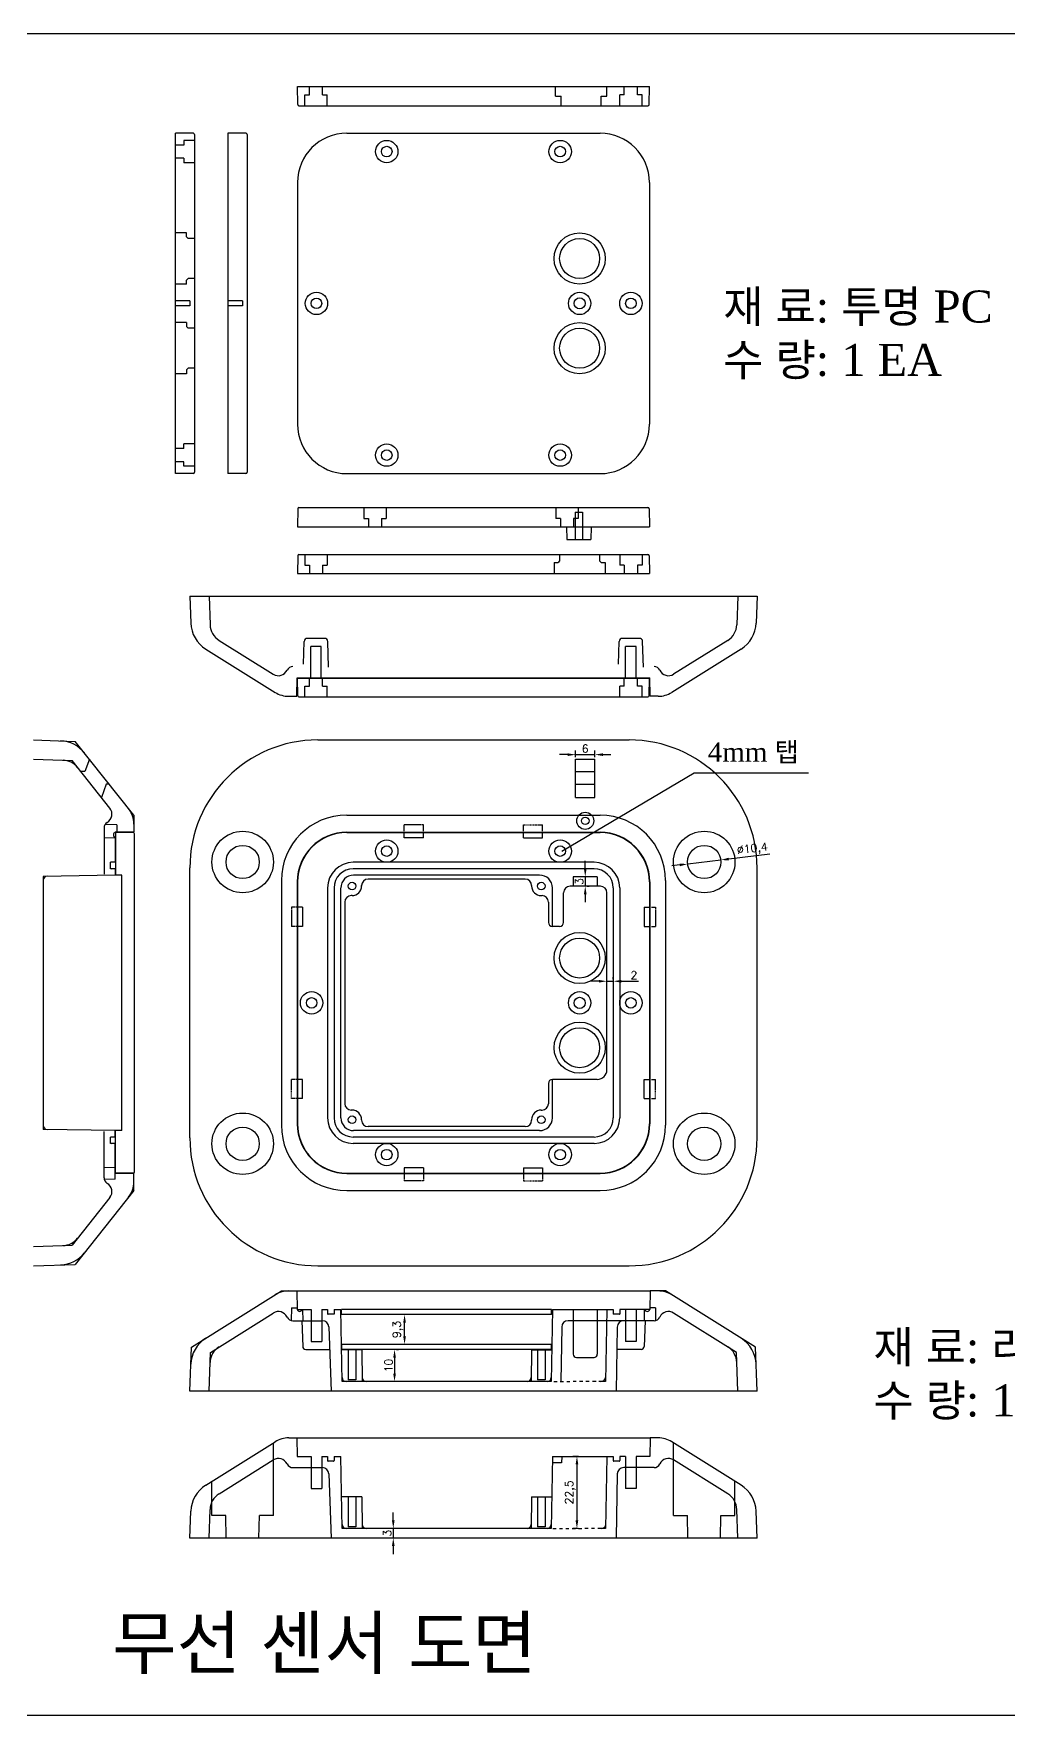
# Model space of a CAD drawing. Extents: x 127 to 1021, y 282 to 807.
# Drawn here: x 453 to 757, y 282 to 807 of the extents above; entities that cross this region are included whole.
import ezdxf

# ---------------------------------------------------------------- set-up
doc = ezdxf.new("R2010")
doc.units = 0
doc.layers.get('0').update_dxf_attribs({"linetype": 'CONTINUOUS'})
doc.layers.get('DEFPOINTS').update_dxf_attribs({"linetype": 'CONTINUOUS'})
doc.styles.get("Standard").update_dxf_attribs({"font": 'txt.shx', "bigfont": 'whgtxt.shx'})
doc.dimstyles.new('ISO-25', dxfattribs={"dimtxt": 2.5, "dimasz": 2.5, "dimexe": 1.25, "dimexo": 0.625, "dimtad": 1, "dimtxsty": 'STANDARD', "dimcen": 2.5, "dimazin": 3, "dimtfac": 1, "dimtmove": 0, "dimatfit": 3})

# ---------------------------------------------------------------- blocks, each defined once
blk = doc.blocks.new('*D3')
at = {"color": 0}
for p, q in [((565.04, 342.86), (565.04, 345.36)), ((564.41, 340.36), (563.79, 340.36)), ((564.41, 337.36), (563.79, 337.36)), ((565.04, 340.36), (565.04, 337.36)), ((565.04, 334.86), (565.04, 332.36))]:
    blk.add_line(p, q, dxfattribs=at)
for points in [[(564.62, 342.86), (565.45, 342.86), (565.04, 340.36)], [(564.62, 334.86), (565.45, 334.86), (565.04, 337.36)]]:
    blk.add_solid(points, dxfattribs=at)
at = {"layer": 'DEFPOINTS', "color": 0}
for p in [(565.04, 340.36), (565.04, 337.36), (565.04, 337.36)]:
    blk.add_point(p, dxfattribs=at)
at = {"color": 0, "insert": (563.16, 338.86), "char_height": 2.5, "attachment_point": 5, "rotation": 90}
blk.add_mtext('3', dxfattribs=at)
blk = doc.blocks.new('*D4')
at = {"color": 0}
for p, q in [((622.88, 362.86), (621.15, 362.86)), ((622.4, 360.36), (622.4, 342.86)), ((622.78, 340.36), (621.15, 340.36))]:
    blk.add_line(p, q, dxfattribs=at)
for points in [[(621.98, 360.36), (622.82, 360.36), (622.4, 362.86)], [(621.98, 342.86), (622.82, 342.86), (622.4, 340.36)]]:
    blk.add_solid(points, dxfattribs=at)
at = {"layer": 'DEFPOINTS', "color": 0}
for p in [(623.51, 362.86), (622.4, 340.36), (623.4, 340.36)]:
    blk.add_point(p, dxfattribs=at)
at = {"color": 0, "insert": (620.32, 351.61), "char_height": 2.5, "attachment_point": 5, "rotation": 90}
blk.add_mtext('22,5', dxfattribs=at)
blk = doc.blocks.new('*D5')
at = {"color": 0}
for p, q in [((629.26, 511.28), (626.76, 511.28)), ((631.76, 511.9), (631.76, 512.53)), ((631.76, 511.28), (633.76, 511.28)), ((633.76, 511.9), (633.76, 512.53)), ((636.26, 511.28), (641.67, 511.28))]:
    blk.add_line(p, q, dxfattribs=at)
for points in [[(629.26, 511.69), (629.26, 510.86), (631.76, 511.28)], [(636.26, 511.69), (636.26, 510.86), (633.76, 511.28)]]:
    blk.add_solid(points, dxfattribs=at)
at = {"layer": 'DEFPOINTS', "color": 0}
for p in [(631.76, 511.28), (633.76, 511.28), (633.76, 511.28)]:
    blk.add_point(p, dxfattribs=at)
at = {"color": 0, "insert": (640.21, 513.15), "char_height": 2.5, "attachment_point": 5}
blk.add_mtext('2', dxfattribs=at)
blk = doc.blocks.new('*D6')
at = {"color": 0}
for p, q in [((654.52, 547.6), (652.04, 547.3)), ((657, 547.9), (667.33, 549.15)), ((682.63, 550.99), (669.81, 549.45))]:
    blk.add_line(p, q, dxfattribs=at)
for points in [[(654.47, 548.01), (654.57, 547.19), (657, 547.9)], [(669.76, 549.86), (669.86, 549.03), (667.33, 549.15)]]:
    blk.add_solid(points, dxfattribs=at)
at = {"layer": 'DEFPOINTS', "color": 0}
for p in [(657, 547.9), (667.33, 549.15)]:
    blk.add_point(p, dxfattribs=at)
at = {"color": 0, "insert": (677.21, 552.44), "char_height": 2.5, "attachment_point": 5, "rotation": 6.8838}
blk.add_mtext('∅10,4', dxfattribs=at)
blk = doc.blocks.new('*D7')
at = {"color": 0}
for p, q in [((625, 546.43), (625, 548.93)), ((624.37, 543.93), (623.75, 543.93)), ((625, 543.93), (625, 540.93)), ((625, 538.43), (625, 535.93)), ((625.62, 540.93), (626.25, 540.93))]:
    blk.add_line(p, q, dxfattribs=at)
for points in [[(624.58, 546.43), (625.42, 546.43), (625, 543.93)], [(624.58, 538.43), (625.42, 538.43), (625, 540.93)]]:
    blk.add_solid(points, dxfattribs=at)
at = {"layer": 'DEFPOINTS', "color": 0}
for p in [(625, 543.93), (625, 540.93), (625, 540.93)]:
    blk.add_point(p, dxfattribs=at)
at = {"color": 0, "insert": (623.12, 542.43), "char_height": 2.5, "attachment_point": 5, "rotation": 90}
blk.add_mtext('3', dxfattribs=at)
blk = doc.blocks.new('*D11')
at = {"color": 0}
for p, q in [((622, 581.28), (622, 583.3)), ((628, 581.28), (628, 583.3)), ((619.5, 582.05), (617, 582.05)), ((622, 582.05), (628, 582.05)), ((630.5, 582.05), (633, 582.05))]:
    blk.add_line(p, q, dxfattribs=at)
for points in [[(619.5, 582.47), (619.5, 581.64), (622, 582.05)], [(630.5, 582.47), (630.5, 581.64), (628, 582.05)]]:
    blk.add_solid(points, dxfattribs=at)
at = {"layer": 'DEFPOINTS', "color": 0}
for p in [(622, 580.66), (628, 582.05), (628, 580.66)]:
    blk.add_point(p, dxfattribs=at)
at = {"color": 0, "insert": (625, 583.93), "char_height": 2.5, "attachment_point": 5}
blk.add_mtext('6', dxfattribs=at)
blk = doc.blocks.new('*D14')
at = {"color": 0}
for p, q in [((566.06, 396.25), (566.68, 396.25)), ((565.43, 393.75), (565.43, 388.75)), ((564.81, 386.25), (564.18, 386.25))]:
    blk.add_line(p, q, dxfattribs=at)
for points in [[(565.02, 393.75), (565.85, 393.75), (565.43, 396.25)], [(565.02, 388.75), (565.85, 388.75), (565.43, 386.25)]]:
    blk.add_solid(points, dxfattribs=at)
at = {"layer": 'DEFPOINTS', "color": 0}
for p in [(565.43, 396.25), (565.43, 386.25), (565.43, 386.25)]:
    blk.add_point(p, dxfattribs=at)
at = {"color": 0, "insert": (563.56, 391.25), "char_height": 2.5, "attachment_point": 5, "rotation": 90}
blk.add_mtext('10', dxfattribs=at)
blk = doc.blocks.new('*D15')
at = {"color": 0}
for p, q in [((568.49, 407.15), (567.31, 407.15)), ((568.56, 400.35), (568.56, 404.65)), ((568.49, 397.85), (567.31, 397.85))]:
    blk.add_line(p, q, dxfattribs=at)
for points in [[(568.14, 404.65), (568.98, 404.65), (568.56, 407.15)], [(568.14, 400.35), (568.98, 400.35), (568.56, 397.85)]]:
    blk.add_solid(points, dxfattribs=at)
at = {"layer": 'DEFPOINTS', "color": 0}
for p in [(568.56, 407.15), (569.12, 407.15), (569.12, 397.85)]:
    blk.add_point(p, dxfattribs=at)
at = {"color": 0, "insert": (566.48, 402.5), "char_height": 2.5, "attachment_point": 5, "rotation": 90}
blk.add_mtext('9,3', dxfattribs=at)

msp = doc.modelspace()

# ---------------------------------------------------------------- linework, layer by layer
for p, q in [((535.13, 790.698), (645.026, 790.698)), ((496.997, 669.842), (496.997, 776.182)), ((513.39, 776.182), (513.39, 669.842)), ((501.488, 631.574), (501.781, 623.173)), ((501.488, 631.574), (678.668, 631.574)), ((507.49, 631.574), (507.802, 622.637)), ((672.665, 631.574), (672.353, 622.637)), ((678.668, 631.574), (678.374, 623.173)), ((506.473, 615.043), (528.141, 601.491)), ((510.617, 617.759), (527.547, 607.17)), ((673.683, 615.043), (652.014, 601.491)), ((669.538, 617.759), (652.608, 607.17)), ((534.929, 600.274), (535.03, 606.074)), ((535.03, 606.074), (645.126, 606.074)), ((645.227, 600.274), (645.126, 606.074)), ((532.383, 600.274), (534.929, 600.274)), ((647.772, 600.274), (645.227, 600.274)), ((452.698, 586.654), (465.715, 586.199)), ((483.998, 563.149), (465.715, 586.199)), ((541.49, 586.654), (638.666, 586.654)), ((452.698, 580.651), (464.704, 580.232)), ((476.515, 565.342), (464.704, 580.232)), ((617.668, 551.924), (659.024, 576.351)), ((659.024, 576.351), (694.731, 576.351)), ((483.998, 563.149), (483.998, 557.895)), ((550.53, 563.149), (629.668, 563.149)), ((483.998, 557.895), (478.198, 557.794)), ((550.53, 557.794), (629.626, 557.794)), ((478.198, 556.244), (478.198, 548.424)), ((476.698, 546.424), (476.698, 548.424)), ((478.198, 546.424), (478.198, 544.429)), ((501.49, 462.394), (501.49, 546.654)), ((678.666, 462.394), (678.666, 546.654)), ((478.198, 544.429), (455.698, 544.036)), ((455.698, 544.036), (455.698, 465.011)), ((530.088, 542.749), (530.088, 466.298)), ((535.03, 542.294), (535.03, 466.754)), ((610.744, 544.429), (552.656, 544.429)), ((555.15, 541.024), (555.15, 541.174)), ((555.15, 541.174), (555.15, 541.024)), ((555.15, 541.174), (555.15, 541.024)), ((606.25, 543.174), (557.15, 543.174)), ((608.25, 541.174), (608.25, 541.024)), ((645.126, 542.294), (645.126, 466.754)), ((650.068, 542.749), (650.068, 466.298)), ((548.656, 468.619), (548.656, 540.389)), ((549.9, 536.024), (549.9, 473.024)), ((552.15, 538.024), (551.9, 538.024)), ((611.25, 538.024), (611.5, 538.024)), ((613.5, 536.024), (613.5, 529.674)), ((614.744, 528.434), (614.744, 540.389)), ((618.244, 529.674), (618.244, 538.929)), ((631.756, 483.624), (631.756, 538.929)), ((533.231, 534.424), (533.231, 534.137)), ((533.531, 534.424), (533.231, 534.424)), ((533.231, 534.024), (533.231, 533.845)), ((533.231, 533.702), (533.231, 533.523)), ((533.231, 533.38), (533.231, 533.201)), ((533.231, 533.076), (533.231, 532.897)), ((533.231, 532.754), (533.231, 532.575)), ((533.231, 532.424), (533.231, 532.244)), ((533.231, 532.131), (533.231, 531.952)), ((533.231, 531.809), (533.231, 531.63)), ((533.231, 531.488), (533.231, 531.308)), ((533.231, 531.183), (533.231, 531.004)), ((533.231, 530.862), (533.231, 530.682)), ((533.231, 530.54), (533.231, 530.361)), ((533.871, 534.424), (533.678, 534.424)), ((534.187, 534.424), (533.995, 534.424)), ((534.491, 534.424), (534.298, 534.424)), ((536.73, 534.424), (534.73, 534.424)), ((536.73, 534.424), (536.73, 528.424)), ((643.426, 534.424), (643.426, 528.424)), ((643.426, 534.424), (645.426, 534.424)), ((645.665, 534.424), (645.858, 534.424)), ((645.968, 534.424), (646.161, 534.424)), ((646.285, 534.424), (646.477, 534.424)), ((646.625, 534.424), (646.924, 534.424)), ((646.924, 534.424), (646.924, 534.137)), ((646.924, 534.024), (646.924, 533.845)), ((646.924, 533.702), (646.924, 533.523)), ((646.924, 533.38), (646.924, 533.201)), ((646.924, 533.076), (646.924, 532.897)), ((646.924, 532.754), (646.924, 532.575)), ((646.924, 532.424), (646.924, 532.244)), ((646.924, 532.131), (646.924, 531.952)), ((646.924, 531.809), (646.924, 531.63)), ((646.924, 531.488), (646.924, 531.308)), ((646.924, 531.183), (646.924, 531.004)), ((646.924, 530.862), (646.924, 530.682)), ((646.924, 530.54), (646.924, 530.361)), ((533.231, 530.247), (533.231, 530.068)), ((533.231, 529.926), (533.231, 529.746)), ((533.231, 529.604), (533.231, 529.425)), ((533.231, 529.3), (533.231, 529.12)), ((533.231, 528.978), (533.231, 528.799)), ((533.231, 528.656), (533.231, 528.424)), ((533.531, 528.424), (533.231, 528.424)), ((533.871, 528.424), (533.678, 528.424)), ((534.187, 528.424), (533.995, 528.424)), ((534.491, 528.424), (534.298, 528.424)), ((536.73, 528.424), (534.73, 528.424)), ((616.994, 528.424), (614.75, 528.424)), ((643.426, 528.424), (645.426, 528.424)), ((645.665, 528.424), (645.858, 528.424)), ((645.968, 528.424), (646.161, 528.424)), ((646.285, 528.424), (646.477, 528.424)), ((646.625, 528.424), (646.924, 528.424)), ((646.924, 530.247), (646.924, 530.068)), ((646.924, 529.926), (646.924, 529.746)), ((646.924, 529.604), (646.924, 529.425)), ((646.924, 529.3), (646.924, 529.12)), ((646.924, 528.978), (646.924, 528.799)), ((646.924, 528.656), (646.924, 528.424)), ((533.231, 480.391), (533.231, 480.624)), ((533.531, 480.624), (533.231, 480.624)), ((533.231, 480.069), (533.231, 480.249)), ((533.231, 479.748), (533.231, 479.927)), ((533.231, 479.443), (533.231, 479.623)), ((533.231, 479.122), (533.231, 479.301)), ((533.231, 478.8), (533.231, 478.979)), ((533.231, 478.507), (533.231, 478.687)), ((533.231, 478.186), (533.231, 478.365)), ((533.231, 477.864), (533.231, 478.043)), ((533.871, 480.624), (533.678, 480.624)), ((534.187, 480.624), (533.995, 480.624)), ((534.491, 480.624), (534.298, 480.624)), ((536.73, 480.624), (534.73, 480.624)), ((536.73, 474.624), (536.73, 480.624)), ((613.5, 479.374), (613.5, 473.024)), ((614.744, 468.619), (614.744, 480.614)), ((628.756, 480.624), (614.75, 480.624)), ((643.426, 474.624), (643.426, 480.624)), ((643.426, 480.624), (645.426, 480.624)), ((645.665, 480.624), (645.858, 480.624)), ((645.968, 480.624), (646.161, 480.624)), ((646.285, 480.624), (646.477, 480.624)), ((646.625, 480.624), (646.924, 480.624)), ((646.924, 480.391), (646.924, 480.624)), ((646.924, 480.069), (646.924, 480.249)), ((646.924, 479.748), (646.924, 479.927)), ((646.924, 479.443), (646.924, 479.623)), ((646.924, 479.122), (646.924, 479.301)), ((646.924, 478.8), (646.924, 478.979)), ((646.924, 478.507), (646.924, 478.687)), ((646.924, 478.186), (646.924, 478.365)), ((646.924, 477.864), (646.924, 478.043)), ((533.231, 477.56), (533.231, 477.739)), ((533.231, 477.238), (533.231, 477.417)), ((533.231, 476.916), (533.231, 477.095)), ((533.231, 476.624), (533.231, 476.803)), ((533.231, 476.293), (533.231, 476.472)), ((533.231, 475.971), (533.231, 476.15)), ((533.231, 475.667), (533.231, 475.846)), ((533.231, 475.345), (533.231, 475.524)), ((533.231, 475.023), (533.231, 475.203)), ((533.231, 474.624), (533.231, 474.91)), ((533.531, 474.624), (533.231, 474.624)), ((533.871, 474.624), (533.678, 474.624)), ((534.187, 474.624), (533.995, 474.624)), ((534.491, 474.624), (534.298, 474.624)), ((536.73, 474.624), (534.73, 474.624)), ((643.426, 474.624), (645.426, 474.624)), ((645.665, 474.624), (645.858, 474.624)), ((645.968, 474.624), (646.161, 474.624)), ((646.285, 474.624), (646.477, 474.624)), ((646.625, 474.624), (646.924, 474.624)), ((646.924, 477.56), (646.924, 477.739)), ((646.924, 477.238), (646.924, 477.417)), ((646.924, 476.916), (646.924, 477.095)), ((646.924, 476.624), (646.924, 476.803)), ((646.924, 476.293), (646.924, 476.472)), ((646.924, 475.971), (646.924, 476.15)), ((646.924, 475.667), (646.924, 475.846)), ((646.924, 475.345), (646.924, 475.524)), ((646.924, 475.023), (646.924, 475.203)), ((646.924, 474.624), (646.924, 474.91)), ((552.15, 471.024), (551.9, 471.024)), ((555.15, 468.024), (555.15, 467.874)), ((608.25, 468.024), (608.25, 467.874)), ((611.25, 471.024), (611.5, 471.024)), ((478.198, 464.619), (455.698, 465.011)), ((476.698, 460.624), (476.698, 462.624)), ((478.198, 462.624), (478.198, 464.619)), ((610.744, 464.619), (552.656, 464.619)), ((606.25, 465.874), (557.15, 465.874)), ((478.198, 449.454), (478.198, 460.624)), ((478.199, 452.954), (474.698, 453.076)), ((478.198, 449.454), (474.774, 449.334)), ((483.998, 451.152), (478.198, 451.254)), ((483.998, 445.898), (483.998, 451.152)), ((550.53, 451.254), (629.626, 451.254)), ((476.515, 443.705), (464.704, 428.815)), ((483.998, 445.898), (465.715, 422.848)), ((550.53, 445.898), (629.668, 445.898)), ((452.698, 428.396), (464.704, 428.815)), ((452.698, 422.394), (465.715, 422.848)), ((541.49, 422.394), (638.666, 422.394)), ((501.967, 396.959), (530.088, 414.547)), ((530.088, 414.547), (534.929, 414.547)), ((533.429, 414.547), (645.227, 414.547)), ((534.929, 414.547), (535.03, 408.747)), ((645.227, 414.547), (645.126, 408.747)), ((650.068, 414.547), (645.227, 414.547)), ((678.189, 396.959), (650.068, 414.547)), ((507.914, 395.371), (527.547, 407.651)), ((535.03, 408.747), (539.38, 408.747)), ((542.68, 408.747), (544.53, 408.747)), ((546.53, 407.247), (544.53, 407.247)), ((546.33, 407.247), (544.73, 407.247)), ((546.53, 408.747), (548.656, 408.747)), ((549.048, 386.247), (548.656, 408.747)), ((614.744, 408.747), (614.352, 386.247)), ((614.744, 408.747), (633.756, 408.747)), ((631.756, 408.747), (631.363, 386.247)), ((635.756, 407.247), (633.756, 407.247)), ((635.556, 407.247), (633.956, 407.247)), ((645.126, 408.747), (635.756, 408.747)), ((672.242, 395.371), (652.608, 407.651)), ((501.488, 383.247), (501.967, 396.959)), ((507.49, 383.247), (507.914, 395.371)), ((555.167, 396.147), (548.876, 396.147)), ((555.167, 396.147), (555.34, 386.247)), ((608.25, 396.147), (608.077, 386.247)), ((608.25, 396.147), (614.524, 396.147)), ((672.665, 383.247), (672.242, 395.371)), ((678.668, 383.247), (678.189, 396.959)), ((614.352, 386.247), (549.048, 386.247)), ((678.668, 383.247), (501.488, 383.247)), ((532.383, 368.664), (534.93, 368.664)), ((533.43, 368.664), (645.226, 368.664)), ((534.93, 368.664), (535.031, 362.864)), ((645.226, 368.664), (645.124, 362.864)), ((647.772, 368.664), (645.226, 368.664)), ((506.473, 353.894), (528.141, 367.447)), ((535.031, 362.864), (539.38, 362.864)), ((542.68, 362.864), (544.53, 362.864)), ((546.53, 362.864), (548.656, 362.864)), ((549.048, 340.364), (548.656, 362.864)), ((614.744, 362.864), (614.352, 340.364)), ((614.744, 362.864), (633.756, 362.864)), ((631.756, 362.864), (631.363, 340.364)), ((637.606, 362.864), (635.756, 362.864)), ((645.124, 362.864), (640.906, 362.864)), ((673.683, 353.894), (652.014, 367.447)), ((510.617, 351.179), (527.547, 361.768)), ((546.33, 361.364), (544.73, 361.364)), ((546.33, 361.364), (544.73, 361.364)), ((635.556, 361.364), (633.956, 361.364)), ((635.556, 361.364), (633.956, 361.364)), ((669.538, 351.179), (652.608, 361.768)), ((555.167, 350.264), (548.876, 350.264)), ((555.167, 350.264), (555.34, 340.364)), ((608.25, 350.264), (608.077, 340.364)), ((608.25, 350.264), (614.483, 350.264)), ((501.488, 337.364), (501.781, 345.765)), ((507.49, 337.364), (507.802, 346.301)), ((672.665, 337.364), (672.353, 346.301)), ((678.668, 337.364), (678.374, 345.765)), ((678.668, 337.364), (501.488, 337.364)), ((614.352, 340.364), (549.048, 340.364))]:
    msp.add_line(p, q)
at = {"color": 6}
for p, q in [((535.179, 785.095), (535.13, 790.698)), ((644.977, 785.095), (645.026, 790.698)), ((535.579, 784.698), (644.577, 784.698)), ((502.601, 776.133), (496.997, 776.182)), ((502.997, 775.733), (502.997, 670.291)), ((518.994, 776.133), (513.39, 776.182)), ((519.39, 775.733), (519.39, 670.291)), ((502.601, 669.891), (496.997, 669.842)), ((518.994, 669.891), (513.39, 669.842)), ((535.179, 658.868), (535.13, 653.264)), ((535.579, 659.264), (644.577, 659.264)), ((644.977, 658.868), (645.026, 653.264)), ((535.13, 653.264), (645.026, 653.264)), ((535.179, 644.192), (535.13, 638.589)), ((535.579, 644.589), (644.577, 644.589)), ((644.977, 644.192), (645.026, 638.589)), ((535.13, 638.589), (645.026, 638.589)), ((535.13, 605.974), (645.026, 605.974)), ((535.178, 600.47), (535.13, 605.974)), ((538.85, 603.474), (538.85, 605.974)), ((542.95, 603.474), (542.95, 605.974)), ((637.206, 603.474), (637.206, 605.974)), ((641.306, 603.474), (641.306, 605.974)), ((644.978, 600.47), (645.026, 605.974)), ((535.578, 600.074), (644.578, 600.074)), ((537.4, 603.474), (538.85, 603.474)), ((537.4, 600.074), (537.4, 603.474)), ((542.95, 603.474), (544.4, 603.474)), ((544.4, 600.074), (544.4, 603.474)), ((637.206, 603.474), (635.756, 603.474)), ((635.756, 600.074), (635.756, 603.474)), ((642.756, 603.474), (641.306, 603.474)), ((642.756, 600.074), (642.756, 603.474)), ((478.698, 560.092), (474.998, 560.222)), ((478.298, 557.743), (478.298, 544.429)), ((483.801, 557.695), (478.298, 557.743)), ((478.698, 560.092), (478.698, 557.802)), ((484.198, 451.752), (484.198, 557.295)), ((550.53, 557.694), (629.626, 557.694)), ((568.72, 560.092), (568.488, 560.092)), ((568.488, 559.857), (568.488, 560.092)), ((568.488, 559.517), (568.488, 559.709)), ((568.488, 559.201), (568.488, 559.393)), ((568.488, 558.897), (568.488, 559.09)), ((568.488, 558.544), (568.488, 558.737)), ((568.488, 558.24), (568.488, 558.433)), ((568.488, 556.094), (568.488, 558.094)), ((569.042, 560.092), (568.863, 560.092)), ((569.364, 560.092), (569.184, 560.092)), ((569.668, 560.092), (569.489, 560.092)), ((569.99, 560.092), (569.81, 560.092)), ((570.312, 560.092), (570.132, 560.092)), ((570.604, 560.092), (570.425, 560.092)), ((570.926, 560.092), (570.747, 560.092)), ((571.248, 560.092), (571.068, 560.092)), ((571.552, 560.092), (571.372, 560.092)), ((571.874, 560.092), (571.694, 560.092)), ((572.195, 560.092), (572.016, 560.092)), ((572.488, 560.092), (572.309, 560.092)), ((572.819, 560.092), (572.639, 560.092)), ((573.14, 560.092), (572.961, 560.092)), ((573.445, 560.092), (573.265, 560.092)), ((573.766, 560.092), (573.587, 560.092)), ((574.088, 560.092), (573.909, 560.092)), ((574.488, 560.092), (574.201, 560.092)), ((574.488, 559.857), (574.488, 560.092)), ((574.488, 559.517), (574.488, 559.709)), ((574.488, 559.201), (574.488, 559.393)), ((574.488, 558.897), (574.488, 559.09)), ((574.488, 558.544), (574.488, 558.737)), ((574.488, 558.24), (574.488, 558.433)), ((574.488, 556.094), (574.488, 558.094)), ((605.668, 560.092), (605.954, 560.092)), ((605.668, 559.853), (605.668, 560.092)), ((605.668, 559.512), (605.668, 559.705)), ((605.668, 559.196), (605.668, 559.389)), ((605.668, 558.893), (605.668, 559.085)), ((605.668, 558.54), (605.668, 558.732)), ((605.668, 558.236), (605.668, 558.429)), ((605.668, 556.094), (605.668, 558.094)), ((606.067, 560.092), (606.247, 560.092)), ((606.389, 560.092), (606.569, 560.092)), ((606.711, 560.092), (606.89, 560.092)), ((607.015, 560.092), (607.195, 560.092)), ((607.337, 560.092), (607.516, 560.092)), ((607.668, 560.092), (607.847, 560.092)), ((607.96, 560.092), (608.14, 560.092)), ((608.282, 560.092), (608.461, 560.092)), ((608.604, 560.092), (608.783, 560.092)), ((608.908, 560.092), (609.087, 560.092)), ((609.23, 560.092), (609.409, 560.092)), ((609.552, 560.092), (609.731, 560.092)), ((609.844, 560.092), (610.023, 560.092)), ((610.166, 560.092), (610.345, 560.092)), ((610.488, 560.092), (610.667, 560.092)), ((610.792, 560.092), (610.971, 560.092)), ((611.114, 560.092), (611.293, 560.092)), ((611.435, 560.092), (611.668, 560.092)), ((611.668, 559.857), (611.668, 560.092)), ((611.668, 559.517), (611.668, 559.709)), ((611.668, 559.201), (611.668, 559.393)), ((611.668, 558.897), (611.668, 559.09)), ((611.668, 558.544), (611.668, 558.737)), ((611.668, 558.24), (611.668, 558.433)), ((611.668, 556.094), (611.668, 558.094)), ((478.199, 556.094), (474.698, 555.971)), ((574.488, 556.094), (568.488, 556.094)), ((605.668, 556.094), (611.668, 556.094)), ((480.198, 544.429), (478.298, 544.429)), ((480.198, 464.619), (480.198, 544.429)), ((535.13, 542.294), (535.13, 466.754)), ((645.026, 542.294), (645.026, 466.754)), ((478.298, 451.304), (478.298, 464.619)), ((480.198, 464.619), (478.298, 464.619)), ((574.488, 452.954), (568.488, 452.954)), ((568.488, 452.954), (568.488, 450.954)), ((574.488, 452.954), (574.488, 450.954)), ((605.668, 452.954), (611.668, 452.954)), ((605.668, 452.954), (605.668, 450.954)), ((611.668, 452.954), (611.668, 450.954)), ((483.801, 451.352), (478.298, 451.304)), ((550.53, 451.354), (629.626, 451.354)), ((568.488, 450.807), (568.488, 450.614)), ((568.488, 450.503), (568.488, 450.311)), ((568.488, 450.15), (568.488, 449.957)), ((568.488, 449.847), (568.488, 449.654)), ((568.488, 449.53), (568.488, 449.338)), ((568.488, 449.19), (568.488, 448.955)), ((568.72, 448.955), (568.488, 448.955)), ((569.042, 448.955), (568.863, 448.955)), ((569.364, 448.955), (569.184, 448.955)), ((569.668, 448.955), (569.489, 448.955)), ((569.99, 448.955), (569.81, 448.955)), ((570.312, 448.955), (570.132, 448.955)), ((570.604, 448.955), (570.425, 448.955)), ((570.926, 448.955), (570.747, 448.955)), ((571.248, 448.955), (571.068, 448.955)), ((571.552, 448.955), (571.372, 448.955)), ((571.874, 448.955), (571.694, 448.955)), ((572.195, 448.955), (572.016, 448.955)), ((572.488, 448.955), (572.309, 448.955)), ((572.819, 448.955), (572.639, 448.955)), ((573.14, 448.955), (572.961, 448.955)), ((573.445, 448.955), (573.265, 448.955)), ((573.766, 448.955), (573.587, 448.955)), ((574.088, 448.955), (573.909, 448.955)), ((574.488, 448.955), (574.201, 448.955)), ((574.488, 450.807), (574.488, 450.614)), ((574.488, 450.503), (574.488, 450.311)), ((574.488, 450.15), (574.488, 449.957)), ((574.488, 449.847), (574.488, 449.654)), ((574.488, 449.53), (574.488, 449.338)), ((574.488, 449.19), (574.488, 448.955)), ((605.668, 450.811), (605.668, 450.618)), ((605.668, 450.508), (605.668, 450.315)), ((605.668, 450.154), (605.668, 449.962)), ((605.668, 449.851), (605.668, 449.658)), ((605.668, 449.535), (605.668, 449.342)), ((605.668, 449.194), (605.668, 448.955)), ((605.668, 448.955), (605.954, 448.955)), ((606.067, 448.955), (606.247, 448.955)), ((606.389, 448.955), (606.569, 448.955)), ((606.711, 448.955), (606.89, 448.955)), ((607.015, 448.955), (607.195, 448.955)), ((607.337, 448.955), (607.516, 448.955)), ((607.668, 448.955), (607.847, 448.955)), ((607.96, 448.955), (608.14, 448.955)), ((608.282, 448.955), (608.461, 448.955)), ((608.604, 448.955), (608.783, 448.955)), ((608.908, 448.955), (609.087, 448.955)), ((609.23, 448.955), (609.409, 448.955)), ((609.552, 448.955), (609.731, 448.955)), ((609.844, 448.955), (610.023, 448.955)), ((610.166, 448.955), (610.345, 448.955)), ((610.488, 448.955), (610.667, 448.955)), ((610.792, 448.955), (610.971, 448.955)), ((611.114, 448.955), (611.293, 448.955)), ((611.435, 448.955), (611.668, 448.955)), ((611.668, 450.807), (611.668, 450.614)), ((611.668, 450.503), (611.668, 450.311)), ((611.668, 450.15), (611.668, 449.957)), ((611.668, 449.847), (611.668, 449.654)), ((611.668, 449.53), (611.668, 449.338)), ((611.668, 449.19), (611.668, 448.955)), ((533.231, 409.247), (533.162, 405.309)), ((533.231, 409.247), (535.021, 409.247)), ((536.73, 408.747), (536.791, 405.247)), ((646.498, 405.247), (619.648, 405.247)), ((643.426, 408.747), (643.365, 405.247)), ((646.924, 409.247), (645.134, 409.247)), ((646.924, 409.247), (646.993, 405.309)), ((617.648, 403.282), (617.351, 386.247)), ((615.213, 386.247), (616.213, 386.247)), ((617.213, 386.247), (618.213, 386.247)), ((619.213, 386.247), (620.213, 386.247)), ((622.213, 386.247), (621.213, 386.247)), ((624.213, 386.247), (623.213, 386.247)), ((626.213, 386.247), (625.213, 386.247)), ((628.444, 386.247), (627.213, 386.247)), ((629.765, 386.247), (629.213, 386.247)), ((631.363, 386.247), (629.213, 386.247)), ((614.904, 340.364), (615.904, 340.364)), ((616.904, 340.364), (617.904, 340.364)), ((618.904, 340.364), (619.904, 340.364)), ((620.904, 340.364), (621.904, 340.364)), ((622.904, 340.364), (623.904, 340.364)), ((625.904, 340.364), (624.904, 340.364)), ((627.904, 340.364), (626.904, 340.364)), ((631.363, 340.364), (628.904, 340.364))]:
    msp.add_line(p, q, dxfattribs=at)
at = {"color": 5}
for p, q in [((537.4, 788.098), (538.85, 788.098)), ((537.4, 784.698), (537.4, 788.098)), ((538.85, 788.098), (538.85, 790.698)), ((542.95, 788.098), (542.95, 790.698)), ((542.95, 788.098), (544.4, 788.098)), ((544.4, 784.698), (544.4, 788.098)), ((615.75, 787.698), (615.75, 790.698)), ((631.75, 787.698), (631.75, 790.698)), ((637.206, 788.098), (635.756, 788.098)), ((635.756, 784.698), (635.756, 788.098)), ((637.206, 788.098), (637.206, 790.698)), ((641.306, 788.098), (641.306, 790.698)), ((642.756, 788.098), (641.306, 788.098)), ((642.756, 784.698), (642.756, 788.098)), ((615.75, 787.698), (617.5, 787.698)), ((617.5, 784.698), (617.5, 787.698)), ((630, 787.698), (631.75, 787.698)), ((630, 784.698), (630, 787.698)), ((499.597, 772.462), (496.997, 772.462)), ((499.597, 773.912), (499.597, 772.462)), ((502.997, 773.912), (499.597, 773.912)), ((499.597, 768.362), (496.997, 768.362)), ((499.597, 768.362), (499.597, 766.912)), ((502.997, 766.912), (499.597, 766.912)), ((500.497, 745.012), (496.997, 745.012)), ((500.497, 743.762), (500.497, 745.012)), ((500.997, 743.262), (500.497, 743.762)), ((502.997, 743.262), (500.997, 743.262)), ((500.997, 730.762), (500.497, 730.262)), ((500.497, 729.012), (500.497, 730.262)), ((502.997, 730.762), (500.997, 730.762)), ((500.497, 729.012), (496.997, 729.012)), ((500.497, 717.012), (496.997, 717.012)), ((500.497, 717.012), (500.497, 715.762)), ((500.997, 715.262), (500.497, 715.762)), ((502.997, 715.262), (500.997, 715.262)), ((500.497, 701.012), (496.997, 701.012)), ((500.997, 702.762), (500.497, 702.262)), ((500.497, 702.262), (500.497, 701.012)), ((502.997, 702.762), (500.997, 702.762)), ((499.597, 677.662), (496.997, 677.662)), ((499.597, 677.662), (499.597, 679.112)), ((502.997, 679.112), (499.597, 679.112)), ((499.597, 673.562), (496.997, 673.562)), ((499.597, 672.112), (499.597, 673.562)), ((502.997, 672.112), (499.597, 672.112)), ((555.828, 659.264), (555.828, 655.864)), ((562.828, 659.264), (562.828, 655.864)), ((615.828, 659.264), (615.828, 655.864)), ((622.828, 659.264), (622.828, 655.864)), ((555.828, 655.864), (557.278, 655.864)), ((557.278, 655.864), (557.278, 653.264)), ((561.378, 655.864), (562.828, 655.864)), ((561.378, 655.864), (561.378, 653.264)), ((617.278, 655.864), (615.828, 655.864)), ((617.278, 655.864), (617.278, 653.264)), ((622.828, 655.864), (621.378, 655.864)), ((621.378, 655.864), (621.378, 653.264)), ((537.4, 644.589), (537.4, 641.189)), ((537.4, 641.189), (538.85, 641.189)), ((538.85, 641.189), (538.85, 638.589)), ((542.95, 641.189), (544.4, 641.189)), ((542.95, 641.189), (542.95, 638.589)), ((544.4, 644.589), (544.4, 641.189)), ((615.25, 642.089), (616.5, 642.089)), ((615.25, 642.089), (615.25, 638.589)), ((617, 642.589), (616.5, 642.089)), ((617, 644.589), (617, 642.589)), ((629.5, 644.589), (629.5, 642.589)), ((629.5, 642.589), (630, 642.089)), ((630, 642.089), (631.25, 642.089)), ((631.25, 642.089), (631.25, 638.589)), ((635.756, 644.589), (635.756, 641.189)), ((637.206, 641.189), (635.756, 641.189)), ((637.206, 641.189), (637.206, 638.589)), ((642.756, 641.189), (641.306, 641.189)), ((641.306, 641.189), (641.306, 638.589)), ((642.756, 644.589), (642.756, 641.189)), ((474.698, 559.167), (474.698, 544.697)), ((474.698, 449.88), (474.698, 464.35)), ((533.657, 405.247), (542.901, 405.247)), ((544.9, 403.317), (545.6, 383.247)), ((635.005, 403.282), (634.655, 383.247)), ((527.588, 344.364), (527.588, 367.101)), ((652.568, 344.364), (652.568, 367.101)), ((533.657, 359.364), (542.901, 359.364)), ((544.9, 357.434), (545.6, 337.364)), ((635.005, 357.399), (634.655, 337.364)), ((646.498, 359.364), (637.005, 359.364)), ((508.388, 344.364), (508.388, 355.092)), ((671.768, 344.364), (671.768, 355.092)), ((512.762, 344.364), (508.388, 344.364)), ((512.884, 337.364), (512.762, 344.364)), ((523.092, 337.364), (523.214, 344.364)), ((527.588, 344.364), (523.214, 344.364)), ((652.568, 344.364), (656.942, 344.364)), ((657.064, 337.364), (656.942, 344.364)), ((667.272, 337.364), (667.394, 344.364)), ((667.394, 344.364), (671.768, 344.364))]:
    msp.add_line(p, q, dxfattribs=at)
at = {"color": 3}
for p, q in [((550.53, 776.182), (629.626, 776.182)), ((550.53, 776.182), (629.626, 776.182)), ((535.13, 760.782), (535.13, 685.242)), ((645.026, 760.782), (645.026, 685.242)), ((550.53, 669.842), (629.626, 669.842)), ((478.198, 548.424), (476.698, 548.424)), ((478.198, 546.424), (476.698, 546.424)), ((627.756, 548.424), (552.53, 548.424)), ((627.756, 546.424), (552.53, 546.424)), ((544.53, 540.424), (544.53, 468.624)), ((546.53, 540.424), (546.53, 468.624)), ((633.756, 540.424), (633.756, 468.624)), ((635.756, 540.424), (635.756, 468.624)), ((478.198, 462.624), (476.698, 462.624)), ((627.756, 462.624), (552.53, 462.624)), ((478.198, 460.624), (476.698, 460.624)), ((627.756, 460.624), (552.53, 460.624)), ((544.53, 408.747), (544.53, 407.447)), ((544.53, 408.747), (544.53, 407.247)), ((546.53, 408.747), (546.53, 407.447)), ((546.53, 408.747), (546.53, 407.247)), ((633.756, 408.747), (633.756, 407.447)), ((633.756, 408.747), (633.756, 407.247)), ((635.756, 408.747), (635.756, 407.447)), ((635.756, 408.747), (635.756, 407.247)), ((614.483, 397.847), (548.917, 397.847)), ((548.917, 396.247), (548.917, 397.847)), ((614.483, 396.247), (548.917, 396.247)), ((614.483, 396.247), (614.483, 397.847)), ((544.53, 362.864), (544.53, 361.564)), ((544.53, 362.864), (544.53, 361.564)), ((546.53, 362.864), (546.53, 361.564)), ((546.53, 362.864), (546.53, 361.564)), ((633.756, 362.864), (633.756, 361.564)), ((633.756, 362.864), (633.756, 361.564)), ((635.756, 362.864), (635.756, 361.564)), ((635.756, 362.864), (635.756, 361.564))]:
    msp.add_line(p, q, dxfattribs=at)
at = {"color": 1}
for p, q in [((501.497, 723.812), (496.997, 723.812)), ((501.497, 722.212), (496.997, 722.212)), ((501.497, 723.812), (501.497, 722.212)), ((517.89, 723.812), (513.39, 723.812)), ((517.89, 722.212), (513.39, 722.212)), ((517.89, 723.812), (517.89, 722.212)), ((621.894, 657.764), (621.82, 649.264)), ((621.894, 657.764), (624.106, 657.764)), ((624.106, 657.764), (624.18, 649.264)), ((619.18, 653.264), (619.25, 649.264)), ((626.82, 653.264), (626.75, 649.264)), ((619.25, 649.264), (626.75, 649.264)), ((536.984, 610.266), (537.234, 617.409)), ((543.567, 618.374), (538.233, 618.374)), ((539.25, 606.074), (539.25, 615.874)), ((542.55, 615.874), (539.25, 615.874)), ((542.55, 606.074), (542.55, 615.874)), ((544.847, 609.374), (544.566, 617.409)), ((635.34, 610.266), (635.589, 617.409)), ((641.922, 618.374), (636.589, 618.374)), ((637.606, 606.074), (637.606, 615.874)), ((640.906, 615.874), (637.606, 615.874)), ((640.906, 606.074), (640.906, 615.874)), ((643.202, 609.374), (642.922, 617.409)), ((536.453, 405.247), (536.734, 397.212)), ((539.38, 408.747), (539.38, 398.747)), ((542.68, 408.747), (542.68, 398.747)), ((548.896, 407.147), (548.896, 408.747)), ((614.504, 408.747), (548.896, 408.747)), ((614.504, 407.147), (548.896, 407.147)), ((614.504, 407.147), (614.504, 408.747)), ((637.606, 408.747), (637.606, 398.747)), ((640.906, 408.747), (640.906, 398.747)), ((643.702, 405.247), (643.422, 397.212)), ((537.733, 396.247), (545.146, 396.247)), ((539.38, 398.747), (542.68, 398.747)), ((550.97, 396.147), (550.97, 386.747)), ((553.33, 396.147), (553.33, 386.747)), ((610.07, 396.147), (610.07, 386.747)), ((612.43, 396.147), (612.43, 386.747)), ((642.422, 396.247), (634.882, 396.247)), ((640.906, 398.747), (637.606, 398.747)), ((553.33, 386.747), (550.97, 386.747)), ((612.43, 386.747), (610.07, 386.747)), ((539.38, 362.864), (539.38, 352.864)), ((542.68, 362.864), (542.68, 352.864)), ((637.606, 362.864), (637.606, 352.864)), ((640.906, 362.864), (640.906, 352.864)), ((539.38, 352.864), (542.68, 352.864)), ((640.906, 352.864), (637.606, 352.864)), ((550.97, 350.264), (550.97, 340.864)), ((553.33, 350.264), (553.33, 340.864)), ((610.07, 350.264), (610.07, 340.864)), ((612.43, 350.264), (612.43, 340.864)), ((553.33, 340.864), (550.97, 340.864)), ((612.43, 340.864), (610.07, 340.864))]:
    msp.add_line(p, q, dxfattribs=at)
at = {"color": 2}
for p, q in [((470.11, 580.657), (468.705, 576.797)), ((622, 568.694), (622, 580.657)), ((622, 580.657), (628, 580.657)), ((628, 568.694), (628, 580.657)), ((468.705, 576.797), (467.429, 576.797)), ((475.35, 572.797), (473.856, 568.694)), ((476.345, 572.797), (475.35, 572.797)), ((622, 576.797), (628, 576.797)), ((622, 572.797), (628, 572.797)), ((622, 568.694), (628, 568.694)), ((628.756, 543.929), (621.244, 543.929)), ((621.244, 543.929), (621.244, 540.929)), ((628.756, 543.929), (628.756, 540.929)), ((629.756, 540.929), (620.244, 540.929)), ((621.244, 408.747), (621.244, 394.747)), ((628.756, 408.747), (628.756, 394.747)), ((622.244, 393.747), (627.756, 393.747)), ((617.644, 362.864), (617.575, 360.864)), ((617.575, 360.864), (614.744, 360.864))]:
    msp.add_line(p, q, dxfattribs=at)
msp.add_lwpolyline([(375.613, 807.26), (1021.054, 807.26), (1021.054, 281.98), (375.613, 281.98)], close=True)
at = {"color": 5}
for centre, radius in [((562.988, 770.412), 3.5), ((617.168, 770.412), 3.5), ((623.25, 737.012), 8), ((623.25, 737.012), 6.25), ((541.03, 723.012), 3.5), ((639.256, 723.012), 3.5), ((623.25, 709.012), 8), ((623.25, 709.012), 6.25), ((562.988, 675.612), 3.5), ((617.168, 675.612), 3.5), ((517.99, 548.524), 9.6), ((662.166, 548.524), 9.6), ((517.99, 548.524), 5.2), ((562.988, 551.924), 3.5), ((617.168, 551.924), 3.5), ((662.166, 548.524), 5.2), ((623.25, 518.524), 8), ((623.25, 518.524), 6.25), ((539.53, 504.524), 3.5), ((639.256, 504.524), 3.5), ((623.25, 490.524), 8), ((623.25, 490.524), 6.25), ((517.99, 460.524), 9.6), ((662.166, 460.524), 9.6), ((517.99, 460.524), 5.2), ((662.166, 460.524), 5.2), ((562.988, 457.124), 3.5), ((617.168, 457.124), 3.5)]:
    msp.add_circle(centre, radius, dxfattribs=at)
at = {"color": 1}
for centre, radius in [((562.988, 770.412), 1.65), ((617.168, 770.412), 1.65), ((541.03, 723.012), 1.65), ((623.25, 723.012), 1.75), ((639.256, 723.012), 1.65), ((562.988, 675.612), 1.65), ((617.168, 675.612), 1.65), ((562.988, 551.924), 1.65), ((617.168, 551.924), 1.65), ((552.15, 541.024), 1.18), ((611.25, 541.024), 1.18), ((539.53, 504.524), 1.65), ((639.256, 504.524), 1.65), ((552.15, 468.024), 1.18), ((611.25, 468.024), 1.18), ((562.988, 457.124), 1.65), ((617.168, 457.124), 1.65)]:
    msp.add_circle(centre, radius, dxfattribs=at)
at = {"color": 3}
for centre, radius in [((623.25, 723.012), 3.5), ((623.25, 504.524), 3.5), ((623.25, 504.524), 1.75)]:
    msp.add_circle(centre, radius, dxfattribs=at)
at = {"color": 2}
for radius in [2.68, 1.18]:
    msp.add_circle((625, 561.384), radius, dxfattribs=at)
at = {"color": 6}
for centre, radius, start, end in [((535.579, 785.098), 0.4, 180.5, 270), ((644.577, 785.098), 0.4, 270, 359.5), ((502.597, 775.733), 0.4, 0, 89.5), ((518.99, 775.733), 0.4, 0, 89.5), ((502.597, 670.291), 0.4, 270.5, 0), ((518.99, 670.291), 0.4, 270.5, 0), ((535.579, 658.864), 0.4, 90, 179.5), ((644.577, 658.864), 0.4, 0.5, 90), ((535.579, 644.189), 0.4, 90, 179.5), ((644.577, 644.189), 0.4, 0.5, 90), ((535.578, 600.474), 0.4, 180.5, 270), ((644.578, 600.474), 0.4, 270, 359.5), ((483.798, 557.295), 0.4, 0, 89.5), ((550.53, 542.294), 15.4, 90, 180), ((629.626, 542.294), 15.4, 0, 90), ((550.53, 466.754), 15.4, 180, 270), ((629.626, 466.754), 15.4, 270, 0), ((483.798, 451.752), 0.4, 270.5, 0), ((619.648, 403.247), 2, 90, 179)]:
    msp.add_arc(centre, radius, start, end, dxfattribs=at)
at = {"color": 3}
for centre, radius, start, end in [((550.53, 760.782), 15.4, 90, 180), ((629.626, 760.782), 15.4, 0, 90), ((550.53, 685.242), 15.4, 180, 270), ((629.626, 685.242), 15.4, 270, 0), ((478.398, 557.019), 0.8, 104.47751, 255.52249), ((552.53, 540.424), 8, 90, 180), ((552.53, 540.424), 6, 90, 180), ((627.756, 540.424), 8, 360, 90), ((627.756, 540.424), 6, 360, 90), ((552.53, 468.624), 8, 180, 270), ((552.53, 468.624), 6, 180, 270), ((627.756, 468.624), 6, 270, 360), ((627.756, 468.624), 8, 270, 360), ((535.805, 408.947), 0.8, 194.47751, 345.52249), ((644.351, 408.947), 0.8, 194.47751, 345.52249)]:
    msp.add_arc(centre, radius, start, end, dxfattribs=at)
for centre, radius, start, end in [((511.775, 623.522), 10, 182, 237.97705), ((513.799, 622.846), 6, 182, 237.97705), ((666.357, 622.846), 6, 302.02295, 358), ((668.38, 623.522), 10, 302.02295, 358), ((529.138, 609.714), 3, 237.97705, 334.66163), ((651.017, 609.714), 3, 205.33837, 302.02295), ((532.383, 608.274), 8, 237.97705, 270), ((647.772, 608.274), 8, 270, 302.02295), ((460.75, 576.366), 10, 38.42176, 88), ((541.49, 546.654), 40, 90, 180), ((638.666, 546.654), 40, 360, 90), ((461.725, 574.332), 6, 38.42176, 88), ((474.164, 563.478), 3, 300.44698, 38.42176), ((475.998, 560.361), 8, 360, 38.42176), ((550.488, 542.749), 20.4, 90, 180), ((629.668, 542.749), 20.4, 0, 90), ((476.698, 559.167), 2, 120.44698, 180), ((550.53, 542.294), 15.5, 90, 180), ((629.626, 542.294), 15.5, 0, 90), ((476.898, 546.624), 0.2, 180, 270), ((456.948, 542.807), 1.25, 91, 180), ((552.656, 540.429), 4, 90, 180), ((557.15, 541.174), 2, 90, 180), ((606.25, 541.174), 2, 0, 90), ((610.744, 540.429), 4, 0, 90), ((551.9, 536.024), 2, 90, 180), ((552.15, 541.024), 3, 270, 0), ((611.25, 541.024), 3, 180, 270), ((611.5, 536.024), 2, 360, 90), ((620.244, 538.929), 2, 90, 180), ((629.756, 538.929), 2, 0, 90), ((614.75, 529.674), 1.25, 180, 270), ((616.994, 529.674), 1.25, 270, 0), ((628.756, 483.624), 3, 270, 0), ((614.75, 479.374), 1.25, 90, 180), ((551.9, 473.024), 2, 180, 270), ((611.5, 473.024), 2, 270, 0), ((552.656, 468.619), 4, 180, 270), ((552.15, 468.024), 3, 0, 90), ((557.15, 467.874), 2, 180, 270), ((606.25, 467.874), 2, 270, 0), ((611.25, 468.024), 3, 90, 180), ((610.744, 468.619), 4, 270, 0), ((456.948, 466.24), 1.25, 180, 269), ((476.898, 462.424), 0.2, 90, 180), ((541.49, 462.394), 40, 180, 270), ((550.488, 466.298), 20.4, 180, 270), ((550.53, 466.754), 15.5, 180, 270), ((629.626, 466.754), 15.5, 270, 0), ((629.668, 466.298), 20.4, 270, 0), ((638.666, 462.394), 40, 270, 360), ((476.898, 460.824), 0.2, 180, 270), ((476.698, 449.88), 2, 180, 239.55302), ((474.164, 445.569), 3, 321.57824, 59.55302), ((475.998, 448.686), 8, 321.57824, 0), ((461.725, 434.715), 6, 272, 321.57824), ((460.75, 432.681), 10, 272, 321.57824), ((532.383, 406.547), 8, 90, 122.02295), ((647.772, 406.547), 8, 57.97705, 90), ((529.138, 405.107), 3, 25.33837, 122.02295), ((544.73, 407.447), 0.2, 180, 270), ((544.73, 407.447), 0.2, 180, 270), ((635.556, 407.447), 0.2, 270, 0), ((635.556, 407.447), 0.2, 270, 0), ((651.017, 405.107), 3, 57.97705, 154.66163), ((511.775, 391.299), 10, 122.02295, 178), ((668.38, 391.299), 10, 2, 57.97705), ((513.799, 391.975), 6, 122.02295, 178), ((666.357, 391.975), 6, 2, 57.97705), ((550.277, 387.497), 1.25, 181, 270), ((556.569, 387.497), 1.25, 181, 270), ((606.849, 387.497), 1.25, 270, 359), ((613.123, 387.497), 1.25, 270, 359), ((629.889, 387.747), 1.5, 270, 359), ((532.383, 360.664), 8, 90, 122.02295), ((647.772, 360.664), 8, 57.97705, 90), ((529.138, 359.224), 3, 25.33837, 122.02295), ((544.73, 361.564), 0.2, 180, 270), ((544.73, 361.564), 0.2, 180, 270), ((546.33, 361.564), 0.2, 270, 0), ((546.33, 361.564), 0.2, 270, 0), ((633.956, 361.564), 0.2, 180, 270), ((633.956, 361.564), 0.2, 180, 270), ((635.556, 361.564), 0.2, 270, 0), ((635.556, 361.564), 0.2, 270, 0), ((651.017, 359.224), 3, 57.97705, 154.66163), ((511.775, 345.416), 10, 122.02295, 178), ((668.38, 345.416), 10, 2, 57.97705), ((513.799, 346.092), 6, 122.02295, 178), ((666.357, 346.092), 6, 2, 57.97705), ((550.277, 341.614), 1.25, 181, 270), ((556.569, 341.614), 1.25, 181, 270), ((606.849, 341.614), 1.25, 270, 359), ((613.123, 341.614), 1.25, 270, 359), ((630.134, 341.614), 1.25, 270, 359)]:
    msp.add_arc(centre, radius, start, end)
at = {"color": 1}
for centre, start, end in [((538.233, 617.374), 90, 178), ((543.567, 617.374), 2, 90), ((636.589, 617.374), 90, 178), ((641.922, 617.374), 2, 90), ((537.733, 397.247), 182, 270), ((642.422, 397.247), 270, 358)]:
    msp.add_arc(centre, 1, start, end, dxfattribs=at)
at = {"color": 5}
for centre, start, end in [((533.657, 607.574), 90, 154.66163), ((646.498, 607.574), 25.33837, 90), ((533.657, 407.247), 205.33837, 270), ((542.901, 403.247), 2, 90), ((637.005, 403.247), 90, 179), ((646.498, 407.247), 270, 334.66163), ((533.657, 361.364), 205.33837, 270), ((542.901, 357.364), 2, 90), ((637.005, 357.364), 90, 179), ((646.498, 361.364), 270, 334.66163)]:
    msp.add_arc(centre, 2, start, end, dxfattribs=at)
at = {"color": 2}
for centre, start, end in [((622.244, 394.747), 180, 270), ((627.756, 394.747), 270, 0)]:
    msp.add_arc(centre, 1, start, end, dxfattribs=at)

# ---------------------------------------------------------------- texts
at = {"attachment_point": 1}
for s, insert, char_height in [('{\\fBatang|b0|i0|c129|p18;재 료: 투명 PC\\P수 량: 1 EA}', (668.117, 727.033), 10), ('{\\fBatang|b0|i0|c129|p18;4mm 탭}', (663.269, 585.869), 6), ('{\\fBatang|b0|i0|c129|p18;재 료: 라이론\\P수 량: 1 EA}', (715.027, 402.031), 10), ('{\\fBatang|b0|i0|c129|p18;무선 센서 도면}', (477.273, 312.606), 16)]:
    msp.add_mtext(s, dxfattribs=dict(at, insert=insert, char_height=char_height))

# ---------------------------------------------------------------- dimensions: what is measured, and where the dimension line sits
for base, p1, p2, picture, middle in [((628, 582.054), (622, 580.657), (628, 580.657), '*D11', (625, 583.929)), ((633.756, 511.276), (631.756, 511.276), (633.756, 511.276), '*D5', (640.214, 513.151))]:
    dim = msp.add_linear_dim(base=base, p1=p1, p2=p2, dimstyle='ISO-25')
    dim.commit()
    dim.dimension.update_dxf_attribs({"geometry": picture, "text_midpoint": middle})
dim = msp.add_diameter_dim_2p(p1=(657.003, 547.9), p2=(667.328, 549.147), dimstyle='ISO-25')
dim.commit()
dim.dimension.update_dxf_attribs({"geometry": '*D6', "text_midpoint": (677.213, 552.439)})
for base, p1, p2, picture, middle in [((625, 540.929), (625, 543.929), (625, 540.929), '*D7', (623.125, 542.429)), ((568.561, 407.147), (569.12, 397.847), (569.12, 407.147), '*D15', (566.478, 402.497)), ((565.433, 386.247), (565.433, 396.247), (565.433, 386.247), '*D14', (563.558, 391.247)), ((622.401, 340.364), (623.508, 362.864), (623.404, 340.364), '*D4', (620.317, 351.614)), ((565.038, 337.364), (565.038, 340.364), (565.038, 337.364), '*D3', (563.163, 338.864))]:
    dim = msp.add_linear_dim(base=base, p1=p1, p2=p2, angle=90, dimstyle='ISO-25')
    dim.commit()
    dim.dimension.update_dxf_attribs({"geometry": picture, "text_midpoint": middle})

doc.saveas('drawing.dxf')
